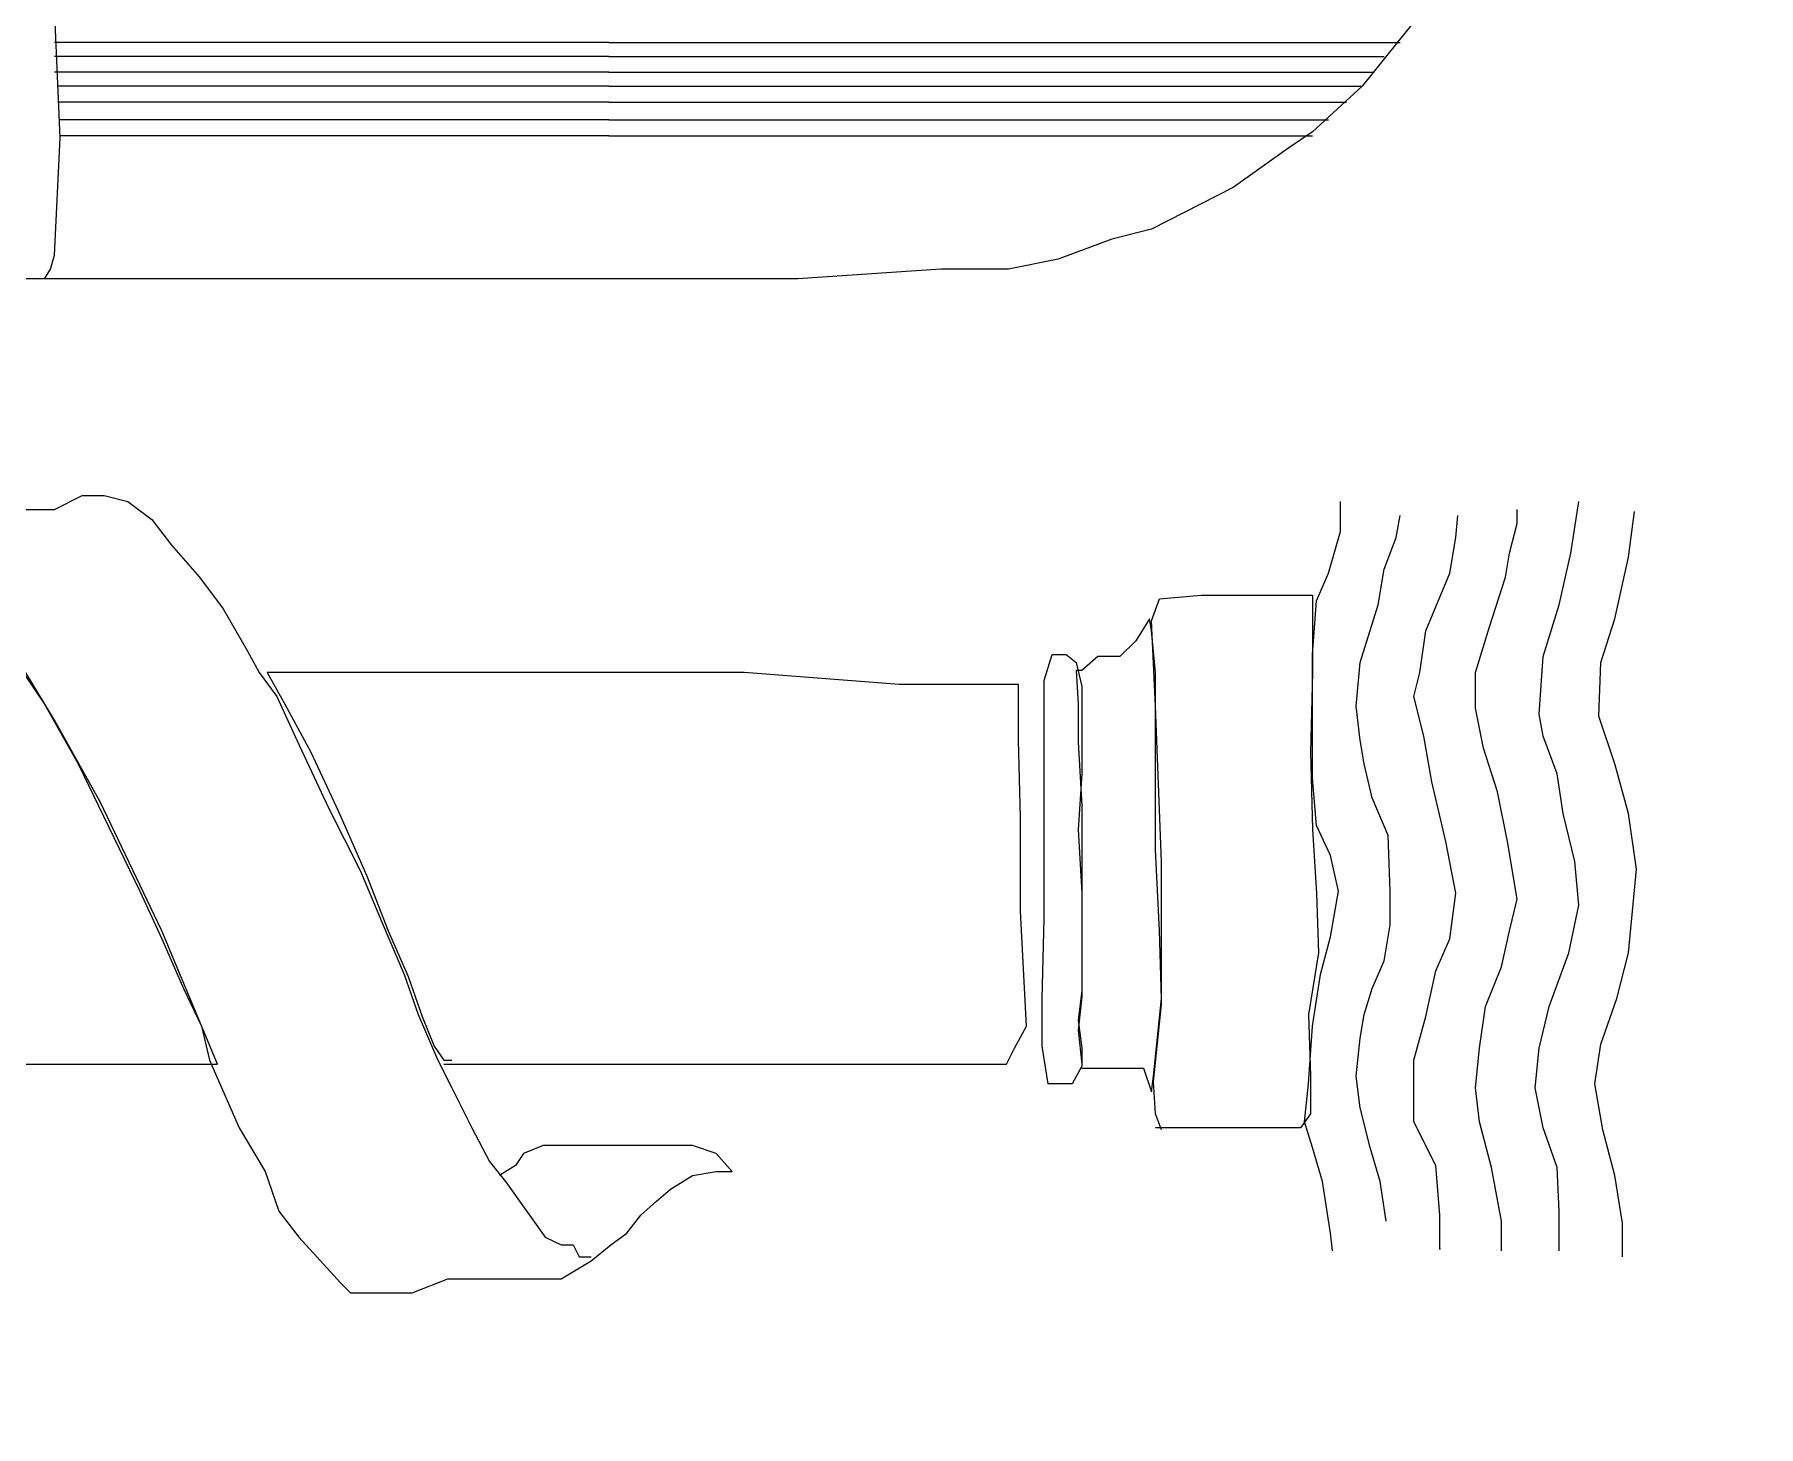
# Model space of a CAD drawing. Extents: x 731154 to 731744, y 4380181 to 4381208.
# Drawn here: x 731192.07 to 731200.74, y 4381030.29 to 4381037.29 of the extents above; entities that cross this region are included whole.
import ezdxf

# ---------------------------------------------------------------- set-up
doc = ezdxf.new("R2010")
doc.units = 0
doc.layers.get('0').update_dxf_attribs({"linetype": 'CONTINUOUS'})

msp = doc.modelspace()

# ---------------------------------------------------------------- linework, layer by layer
at = {"color": 0, "linetype": 'CONTINUOUS'}
for p, q in [((731192.2, 4381036.77), (731192.17, 4381037.43)), ((731192.2, 4381036.77), (731192.17, 4381037.43)), ((731199.04, 4381037.39), (731198.75, 4381037.03)), ((731199.04, 4381037.39), (731198.75, 4381037.03)), ((731194.96, 4381037.25), (731192.17, 4381037.25)), ((731194.96, 4381037.25), (731192.17, 4381037.25)), ((731194.96, 4381037.18), (731192.17, 4381037.18)), ((731194.96, 4381037.18), (731192.17, 4381037.18)), ((731194.96, 4381037.25), (731198.94, 4381037.25)), ((731194.96, 4381037.25), (731198.94, 4381037.25)), ((731194.96, 4381037.18), (731198.86, 4381037.18)), ((731194.96, 4381037.18), (731198.86, 4381037.18)), ((731194.96, 4381037.1), (731192.17, 4381037.1)), ((731194.96, 4381037.1), (731192.17, 4381037.1)), ((731194.96, 4381037.1), (731198.81, 4381037.1)), ((731194.96, 4381037.1), (731198.81, 4381037.1)), ((731194.96, 4381037.03), (731192.19, 4381037.03)), ((731194.96, 4381037.03), (731192.19, 4381037.03)), ((731194.96, 4381037.03), (731198.75, 4381037.03)), ((731194.96, 4381037.03), (731198.75, 4381037.03)), ((731198.75, 4381037.03), (731198.5, 4381036.8)), ((731198.75, 4381037.03), (731198.5, 4381036.8)), ((731194.96, 4381036.95), (731192.19, 4381036.95)), ((731194.96, 4381036.95), (731192.19, 4381036.95)), ((731194.96, 4381036.95), (731198.67, 4381036.95)), ((731194.96, 4381036.95), (731198.67, 4381036.95)), ((731194.96, 4381036.86), (731192.2, 4381036.86)), ((731194.96, 4381036.86), (731192.2, 4381036.86)), ((731194.96, 4381036.86), (731198.58, 4381036.86)), ((731194.96, 4381036.86), (731198.58, 4381036.86)), ((731192.17, 4381036.18), (731192.2, 4381036.77)), ((731192.17, 4381036.18), (731192.2, 4381036.77)), ((731194.96, 4381036.78), (731192.2, 4381036.78)), ((731194.96, 4381036.78), (731192.2, 4381036.78)), ((731194.96, 4381036.78), (731198.5, 4381036.78)), ((731194.96, 4381036.78), (731198.5, 4381036.78)), ((731198.5, 4381036.8), (731198.38, 4381036.72)), ((731198.5, 4381036.8), (731198.38, 4381036.72)), ((731198.38, 4381036.72), (731198.1, 4381036.52)), ((731198.38, 4381036.72), (731198.1, 4381036.52)), ((731198.1, 4381036.52), (731197.69, 4381036.31)), ((731198.1, 4381036.52), (731197.69, 4381036.31)), ((731197.69, 4381036.31), (731197.49, 4381036.26)), ((731197.69, 4381036.31), (731197.49, 4381036.26)), ((731197.49, 4381036.26), (731197.22, 4381036.16)), ((731197.49, 4381036.26), (731197.22, 4381036.16)), ((731192.15, 4381036.11), (731192.17, 4381036.18)), ((731192.15, 4381036.11), (731192.17, 4381036.18)), ((731197.22, 4381036.16), (731196.97, 4381036.11)), ((731197.22, 4381036.16), (731196.97, 4381036.11)), ((731192.2, 4381036.06), (731192.02, 4381036.06)), ((731192.2, 4381036.06), (731192.02, 4381036.06)), ((731192.12, 4381036.06), (731192.15, 4381036.11)), ((731192.12, 4381036.06), (731192.15, 4381036.11)), ((731193.05, 4381036.06), (731192.2, 4381036.06)), ((731193.05, 4381036.06), (731192.2, 4381036.06)), ((731194.1, 4381036.06), (731193.05, 4381036.06)), ((731194.1, 4381036.06), (731193.05, 4381036.06)), ((731195.16, 4381036.06), (731194.1, 4381036.06)), ((731195.16, 4381036.06), (731194.1, 4381036.06)), ((731195.91, 4381036.06), (731195.16, 4381036.06)), ((731195.91, 4381036.06), (731195.16, 4381036.06)), ((731196.63, 4381036.11), (731195.91, 4381036.06)), ((731196.63, 4381036.11), (731195.91, 4381036.06)), ((731196.97, 4381036.11), (731196.63, 4381036.11)), ((731196.97, 4381036.11), (731196.63, 4381036.11)), ((731192.17, 4381034.9), (731192.31, 4381034.97)), ((731192.17, 4381034.9), (731192.31, 4381034.97)), ((731192.31, 4381034.97), (731192.42, 4381034.97)), ((731192.31, 4381034.97), (731192.42, 4381034.97)), ((731192.42, 4381034.97), (731192.54, 4381034.94)), ((731192.42, 4381034.97), (731192.54, 4381034.94)), ((731192.54, 4381034.94), (731192.66, 4381034.85)), ((731192.54, 4381034.94), (731192.66, 4381034.85)), ((731198.64, 4381034.79), (731198.64, 4381034.94)), ((731198.64, 4381034.79), (731198.64, 4381034.94)), ((731199.8, 4381034.68), (731199.84, 4381034.94)), ((731199.8, 4381034.68), (731199.84, 4381034.94)), ((731192.02, 4381034.9), (731192.17, 4381034.9)), ((731192.02, 4381034.9), (731192.17, 4381034.9)), ((731192.66, 4381034.85), (731192.76, 4381034.72)), ((731192.66, 4381034.85), (731192.76, 4381034.72)), ((731198.92, 4381034.76), (731198.94, 4381034.87)), ((731198.92, 4381034.76), (731198.94, 4381034.87)), ((731199.22, 4381034.76), (731199.23, 4381034.87)), ((731199.22, 4381034.76), (731199.23, 4381034.87)), ((731199.49, 4381034.68), (731199.53, 4381034.83)), ((731199.49, 4381034.68), (731199.53, 4381034.83)), ((731199.53, 4381034.83), (731199.53, 4381034.9)), ((731199.53, 4381034.83), (731199.53, 4381034.9)), ((731200.09, 4381034.66), (731200.12, 4381034.89)), ((731200.09, 4381034.66), (731200.12, 4381034.89)), ((731198.58, 4381034.58), (731198.64, 4381034.79)), ((731198.58, 4381034.58), (731198.64, 4381034.79)), ((731198.86, 4381034.6), (731198.92, 4381034.76)), ((731198.86, 4381034.6), (731198.92, 4381034.76)), ((731199.19, 4381034.58), (731199.22, 4381034.76)), ((731199.19, 4381034.58), (731199.22, 4381034.76)), ((731192.76, 4381034.72), (731192.9, 4381034.56)), ((731192.76, 4381034.72), (731192.9, 4381034.56)), ((731199.47, 4381034.56), (731199.49, 4381034.68)), ((731199.47, 4381034.56), (731199.49, 4381034.68)), ((731199.74, 4381034.42), (731199.8, 4381034.68)), ((731199.74, 4381034.42), (731199.8, 4381034.68)), ((731200.02, 4381034.35), (731200.09, 4381034.66)), ((731200.02, 4381034.35), (731200.09, 4381034.66)), ((731198.52, 4381034.44), (731198.58, 4381034.58)), ((731198.52, 4381034.44), (731198.58, 4381034.58)), ((731198.83, 4381034.42), (731198.86, 4381034.6)), ((731198.83, 4381034.42), (731198.86, 4381034.6)), ((731199.07, 4381034.29), (731199.19, 4381034.58)), ((731199.07, 4381034.29), (731199.19, 4381034.58)), ((731192.9, 4381034.56), (731193.02, 4381034.4)), ((731192.9, 4381034.56), (731193.02, 4381034.4)), ((731199.39, 4381034.31), (731199.47, 4381034.56)), ((731199.39, 4381034.31), (731199.47, 4381034.56)), ((731193.02, 4381034.4), (731193.14, 4381034.19)), ((731193.02, 4381034.4), (731193.14, 4381034.19)), ((731197.69, 4381034.34), (731197.73, 4381034.45)), ((731197.69, 4381034.34), (731197.73, 4381034.45)), ((731197.73, 4381034.45), (731197.94, 4381034.47)), ((731197.73, 4381034.45), (731197.94, 4381034.47)), ((731197.94, 4381034.47), (731198.25, 4381034.47)), ((731197.94, 4381034.47), (731198.25, 4381034.47)), ((731198.25, 4381034.47), (731198.4, 4381034.47)), ((731198.25, 4381034.47), (731198.4, 4381034.47)), ((731198.4, 4381034.47), (731198.5, 4381034.47)), ((731198.4, 4381034.47), (731198.5, 4381034.47)), ((731198.5, 4381034.47), (731198.5, 4381034.36)), ((731198.5, 4381034.47), (731198.5, 4381034.36)), ((731198.5, 4381034.17), (731198.52, 4381034.44)), ((731198.5, 4381034.17), (731198.52, 4381034.44)), ((731198.74, 4381034.13), (731198.83, 4381034.42)), ((731198.74, 4381034.13), (731198.83, 4381034.42)), ((731199.66, 4381034.16), (731199.74, 4381034.42)), ((731199.66, 4381034.16), (731199.74, 4381034.42)), ((731197.68, 4381034.35), (731197.61, 4381034.24)), ((731197.68, 4381034.35), (731197.61, 4381034.24)), ((731197.69, 4381034.29), (731197.68, 4381034.35)), ((731197.69, 4381034.29), (731197.68, 4381034.35)), ((731197.71, 4381033.91), (731197.69, 4381034.34)), ((731197.71, 4381033.91), (731197.69, 4381034.34)), ((731198.5, 4381034.36), (731198.5, 4381034.08)), ((731198.5, 4381034.36), (731198.5, 4381034.08)), ((731199.32, 4381034.08), (731199.39, 4381034.31)), ((731199.32, 4381034.08), (731199.39, 4381034.31)), ((731199.95, 4381034.13), (731200.02, 4381034.35)), ((731199.95, 4381034.13), (731200.02, 4381034.35)), ((731197.61, 4381034.24), (731197.53, 4381034.16)), ((731197.61, 4381034.24), (731197.53, 4381034.16)), ((731197.71, 4381034.08), (731197.69, 4381034.29)), ((731197.71, 4381034.08), (731197.69, 4381034.29)), ((731199.04, 4381034.08), (731199.07, 4381034.29)), ((731199.04, 4381034.08), (731199.07, 4381034.29)), ((731193.14, 4381034.19), (731193.2, 4381034.08)), ((731193.14, 4381034.19), (731193.2, 4381034.08)), ((731197.15, 4381034.04), (731197.19, 4381034.17)), ((731197.15, 4381034.04), (731197.19, 4381034.17)), ((731197.19, 4381034.17), (731197.26, 4381034.17)), ((731197.19, 4381034.17), (731197.26, 4381034.17)), ((731197.26, 4381034.17), (731197.31, 4381034.13)), ((731197.26, 4381034.17), (731197.31, 4381034.13)), ((731197.42, 4381034.16), (731197.34, 4381034.09)), ((731197.42, 4381034.16), (731197.34, 4381034.09)), ((731197.53, 4381034.16), (731197.42, 4381034.16)), ((731197.53, 4381034.16), (731197.42, 4381034.16)), ((731198.5, 4381033.87), (731198.5, 4381034.17)), ((731198.5, 4381033.87), (731198.5, 4381034.17)), ((731199.64, 4381033.87), (731199.66, 4381034.16)), ((731199.64, 4381033.87), (731199.66, 4381034.16)), ((731192.17, 4381033.84), (731192.02, 4381034.09)), ((731192.17, 4381033.84), (731192.02, 4381034.09)), ((731192.02, 4381034.07), (731192.12, 4381033.92)), ((731192.02, 4381034.07), (731192.12, 4381033.92)), ((731193.2, 4381034.08), (731193.29, 4381033.96)), ((731193.2, 4381034.08), (731193.29, 4381033.96)), ((731193.29, 4381034.08), (731193.24, 4381034.08)), ((731193.24, 4381034.08), (731193.33, 4381033.92)), ((731193.29, 4381034.08), (731193.24, 4381034.08)), ((731193.24, 4381034.08), (731193.33, 4381033.92)), ((731193.44, 4381034.08), (731193.29, 4381034.08)), ((731193.44, 4381034.08), (731193.29, 4381034.08)), ((731193.82, 4381034.08), (731193.44, 4381034.08)), ((731193.82, 4381034.08), (731193.44, 4381034.08)), ((731194.42, 4381034.08), (731193.82, 4381034.08)), ((731194.42, 4381034.08), (731193.82, 4381034.08)), ((731194.92, 4381034.08), (731194.42, 4381034.08)), ((731194.92, 4381034.08), (731194.42, 4381034.08)), ((731195.64, 4381034.08), (731194.92, 4381034.08)), ((731195.64, 4381034.08), (731194.92, 4381034.08)), ((731196.42, 4381034.02), (731195.64, 4381034.08)), ((731196.42, 4381034.02), (731195.64, 4381034.08)), ((731197.31, 4381034.13), (731197.34, 4381034.01)), ((731197.31, 4381034.13), (731197.34, 4381034.01)), ((731197.34, 4381034.09), (731197.31, 4381034.09)), ((731197.31, 4381034.09), (731197.32, 4381033.92)), ((731197.34, 4381034.09), (731197.31, 4381034.09)), ((731197.31, 4381034.09), (731197.32, 4381033.92)), ((731197.71, 4381033.73), (731197.71, 4381034.08)), ((731197.71, 4381033.73), (731197.71, 4381034.08)), ((731198.5, 4381034.08), (731198.49, 4381033.68)), ((731198.5, 4381034.08), (731198.49, 4381033.68)), ((731198.72, 4381033.91), (731198.74, 4381034.13)), ((731198.72, 4381033.91), (731198.74, 4381034.13)), ((731199.01, 4381033.96), (731199.04, 4381034.08)), ((731199.01, 4381033.96), (731199.04, 4381034.08)), ((731199.32, 4381033.9), (731199.32, 4381034.08)), ((731199.32, 4381033.9), (731199.32, 4381034.08)), ((731199.94, 4381033.86), (731199.95, 4381034.13)), ((731199.94, 4381033.86), (731199.95, 4381034.13)), ((731193.29, 4381033.96), (731193.39, 4381033.74)), ((731193.29, 4381033.96), (731193.39, 4381033.74)), ((731196.88, 4381034.02), (731196.42, 4381034.02)), ((731196.88, 4381034.02), (731196.42, 4381034.02)), ((731197.02, 4381034.02), (731196.88, 4381034.02)), ((731197.02, 4381034.02), (731196.88, 4381034.02)), ((731197.02, 4381033.96), (731197.02, 4381034.02)), ((731197.02, 4381033.96), (731197.02, 4381034.02)), ((731197.02, 4381033.74), (731197.02, 4381033.96)), ((731197.02, 4381033.74), (731197.02, 4381033.96)), ((731197.15, 4381033.84), (731197.15, 4381034.04)), ((731197.15, 4381033.84), (731197.15, 4381034.04)), ((731197.34, 4381034.01), (731197.34, 4381033.91)), ((731197.34, 4381034.01), (731197.34, 4381033.91)), ((731199.06, 4381033.76), (731199.01, 4381033.96)), ((731199.06, 4381033.76), (731199.01, 4381033.96)), ((731192.12, 4381033.92), (731192.29, 4381033.62)), ((731192.12, 4381033.92), (731192.29, 4381033.62)), ((731193.33, 4381033.92), (731193.46, 4381033.68)), ((731193.33, 4381033.92), (731193.46, 4381033.68)), ((731197.32, 4381033.92), (731197.32, 4381033.73)), ((731197.32, 4381033.92), (731197.32, 4381033.73)), ((731197.34, 4381033.91), (731197.34, 4381033.57)), ((731197.34, 4381033.91), (731197.34, 4381033.57)), ((731197.74, 4381033.13), (731197.71, 4381033.91)), ((731197.74, 4381033.13), (731197.71, 4381033.91)), ((731198.74, 4381033.74), (731198.72, 4381033.91)), ((731198.74, 4381033.74), (731198.72, 4381033.91)), ((731199.36, 4381033.7), (731199.32, 4381033.9)), ((731199.36, 4381033.7), (731199.32, 4381033.9)), ((731192.4, 4381033.43), (731192.17, 4381033.84)), ((731192.4, 4381033.43), (731192.17, 4381033.84)), ((731197.15, 4381033.38), (731197.15, 4381033.84)), ((731197.15, 4381033.38), (731197.15, 4381033.84)), ((731198.5, 4381033.55), (731198.5, 4381033.87)), ((731198.5, 4381033.55), (731198.5, 4381033.87)), ((731199.66, 4381033.76), (731199.64, 4381033.87)), ((731199.66, 4381033.76), (731199.64, 4381033.87)), ((731200.02, 4381033.62), (731199.94, 4381033.86)), ((731200.02, 4381033.62), (731199.94, 4381033.86)), ((731193.39, 4381033.74), (731193.55, 4381033.4)), ((731193.39, 4381033.74), (731193.55, 4381033.4)), ((731197.03, 4381033.35), (731197.02, 4381033.74)), ((731197.03, 4381033.35), (731197.02, 4381033.74)), ((731197.32, 4381033.73), (731197.34, 4381033.41)), ((731197.32, 4381033.73), (731197.34, 4381033.41)), ((731197.71, 4381033.19), (731197.71, 4381033.73)), ((731197.71, 4381033.19), (731197.71, 4381033.73)), ((731198.76, 4381033.62), (731198.74, 4381033.74)), ((731198.76, 4381033.62), (731198.74, 4381033.74)), ((731199.1, 4381033.53), (731199.06, 4381033.76)), ((731199.1, 4381033.53), (731199.06, 4381033.76)), ((731199.43, 4381033.48), (731199.36, 4381033.7)), ((731199.43, 4381033.48), (731199.36, 4381033.7)), ((731199.73, 4381033.57), (731199.66, 4381033.76)), ((731199.73, 4381033.57), (731199.66, 4381033.76)), ((731192.29, 4381033.62), (731192.47, 4381033.25)), ((731192.29, 4381033.62), (731192.47, 4381033.25)), ((731193.46, 4381033.68), (731193.6, 4381033.38)), ((731193.46, 4381033.68), (731193.6, 4381033.38)), ((731198.49, 4381033.68), (731198.5, 4381033.29)), ((731198.49, 4381033.68), (731198.5, 4381033.29)), ((731198.8, 4381033.45), (731198.76, 4381033.62)), ((731198.8, 4381033.45), (731198.76, 4381033.62)), ((731200.09, 4381033.37), (731200.02, 4381033.62)), ((731200.09, 4381033.37), (731200.02, 4381033.62)), ((731197.34, 4381033.57), (731197.32, 4381033.29)), ((731197.34, 4381033.57), (731197.32, 4381033.29)), ((731198.52, 4381033.31), (731198.5, 4381033.55)), ((731198.52, 4381033.31), (731198.5, 4381033.55)), ((731199.17, 4381033.23), (731199.1, 4381033.53)), ((731199.17, 4381033.23), (731199.1, 4381033.53)), ((731199.76, 4381033.37), (731199.73, 4381033.57)), ((731199.76, 4381033.37), (731199.73, 4381033.57)), ((731198.88, 4381033.26), (731198.8, 4381033.45)), ((731198.88, 4381033.26), (731198.8, 4381033.45)), ((731199.48, 4381033.23), (731199.43, 4381033.48)), ((731199.48, 4381033.23), (731199.43, 4381033.48)), ((731192.71, 4381032.78), (731192.4, 4381033.43)), ((731192.71, 4381032.78), (731192.4, 4381033.43)), ((731193.55, 4381033.4), (731193.71, 4381033.08)), ((731193.55, 4381033.4), (731193.71, 4381033.08)), ((731193.6, 4381033.38), (731193.74, 4381033.06)), ((731193.6, 4381033.38), (731193.74, 4381033.06)), ((731197.15, 4381032.84), (731197.15, 4381033.38)), ((731197.15, 4381032.84), (731197.15, 4381033.38)), ((731197.34, 4381033.41), (731197.34, 4381033.11)), ((731197.34, 4381033.41), (731197.34, 4381033.11)), ((731199.82, 4381033.13), (731199.76, 4381033.37)), ((731199.82, 4381033.13), (731199.76, 4381033.37)), ((731200.13, 4381033.09), (731200.09, 4381033.37)), ((731200.13, 4381033.09), (731200.09, 4381033.37)), ((731197.03, 4381032.88), (731197.03, 4381033.35)), ((731197.03, 4381032.88), (731197.03, 4381033.35)), ((731197.32, 4381033.29), (731197.34, 4381032.97)), ((731197.32, 4381033.29), (731197.34, 4381032.97)), ((731198.5, 4381033.29), (731198.52, 4381032.97)), ((731198.5, 4381033.29), (731198.52, 4381032.97)), ((731198.59, 4381033.16), (731198.52, 4381033.31)), ((731198.59, 4381033.16), (731198.52, 4381033.31)), ((731192.47, 4381033.25), (731192.6, 4381032.98)), ((731192.47, 4381033.25), (731192.6, 4381032.98)), ((731197.73, 4381032.78), (731197.71, 4381033.19)), ((731197.73, 4381032.78), (731197.71, 4381033.19)), ((731198.89, 4381032.98), (731198.88, 4381033.26)), ((731198.89, 4381032.98), (731198.88, 4381033.26)), ((731199.22, 4381032.97), (731199.17, 4381033.23)), ((731199.22, 4381032.97), (731199.17, 4381033.23)), ((731199.53, 4381032.94), (731199.48, 4381033.23)), ((731199.53, 4381032.94), (731199.48, 4381033.23)), ((731197.34, 4381033.11), (731197.34, 4381032.75)), ((731197.34, 4381033.11), (731197.34, 4381032.75)), ((731197.74, 4381032.41), (731197.74, 4381033.13)), ((731197.74, 4381032.41), (731197.74, 4381033.13)), ((731198.63, 4381032.98), (731198.59, 4381033.16)), ((731198.63, 4381032.98), (731198.59, 4381033.16)), ((731199.84, 4381032.91), (731199.82, 4381033.13)), ((731199.84, 4381032.91), (731199.82, 4381033.13)), ((731193.71, 4381033.08), (731193.82, 4381032.82)), ((731193.71, 4381033.08), (731193.82, 4381032.82)), ((731193.74, 4381033.06), (731193.85, 4381032.78)), ((731193.74, 4381033.06), (731193.85, 4381032.78)), ((731200.11, 4381032.88), (731200.13, 4381033.09)), ((731200.11, 4381032.88), (731200.13, 4381033.09)), ((731192.6, 4381032.98), (731192.71, 4381032.74)), ((731192.6, 4381032.98), (731192.71, 4381032.74)), ((731197.34, 4381032.97), (731197.34, 4381032.67)), ((731197.34, 4381032.97), (731197.34, 4381032.67)), ((731198.52, 4381032.97), (731198.53, 4381032.67)), ((731198.52, 4381032.97), (731198.53, 4381032.67)), ((731198.59, 4381032.75), (731198.63, 4381032.98)), ((731198.59, 4381032.75), (731198.63, 4381032.98)), ((731198.89, 4381032.81), (731198.89, 4381032.98)), ((731198.89, 4381032.81), (731198.89, 4381032.98)), ((731199.19, 4381032.74), (731199.22, 4381032.97)), ((731199.19, 4381032.74), (731199.22, 4381032.97)), ((731199.49, 4381032.78), (731199.53, 4381032.94)), ((731199.49, 4381032.78), (731199.53, 4381032.94)), ((731197.06, 4381032.3), (731197.03, 4381032.88)), ((731197.06, 4381032.3), (731197.03, 4381032.88)), ((731197.14, 4381032.44), (731197.15, 4381032.84)), ((731197.14, 4381032.44), (731197.15, 4381032.84)), ((731199.79, 4381032.67), (731199.84, 4381032.91)), ((731199.79, 4381032.67), (731199.84, 4381032.91)), ((731200.09, 4381032.67), (731200.11, 4381032.88)), ((731200.09, 4381032.67), (731200.11, 4381032.88)), ((731192.99, 4381032.11), (731192.71, 4381032.78)), ((731192.99, 4381032.11), (731192.71, 4381032.78)), ((731193.82, 4381032.82), (731193.93, 4381032.56)), ((731193.82, 4381032.82), (731193.93, 4381032.56)), ((731193.85, 4381032.78), (731193.95, 4381032.55)), ((731193.85, 4381032.78), (731193.95, 4381032.55)), ((731197.34, 4381032.75), (731197.34, 4381032.45)), ((731197.34, 4381032.75), (731197.34, 4381032.45)), ((731197.74, 4381032.44), (731197.73, 4381032.78)), ((731197.74, 4381032.44), (731197.73, 4381032.78)), ((731198.54, 4381032.56), (731198.59, 4381032.75)), ((731198.54, 4381032.56), (731198.59, 4381032.75)), ((731198.86, 4381032.63), (731198.89, 4381032.81)), ((731198.86, 4381032.63), (731198.89, 4381032.81)), ((731199.45, 4381032.6), (731199.49, 4381032.78)), ((731199.45, 4381032.6), (731199.49, 4381032.78)), ((731192.71, 4381032.74), (731192.82, 4381032.49)), ((731192.71, 4381032.74), (731192.82, 4381032.49)), ((731197.34, 4381032.67), (731197.34, 4381032.48)), ((731197.34, 4381032.67), (731197.34, 4381032.48)), ((731198.53, 4381032.67), (731198.48, 4381032.36)), ((731198.53, 4381032.67), (731198.48, 4381032.36)), ((731199.12, 4381032.58), (731199.19, 4381032.74)), ((731199.12, 4381032.58), (731199.19, 4381032.74)), ((731199.69, 4381032.4), (731199.79, 4381032.67)), ((731199.69, 4381032.4), (731199.79, 4381032.67)), ((731200.03, 4381032.44), (731200.09, 4381032.67)), ((731200.03, 4381032.44), (731200.09, 4381032.67)), ((731198.8, 4381032.49), (731198.86, 4381032.63)), ((731198.8, 4381032.49), (731198.86, 4381032.63)), ((731199.07, 4381032.35), (731199.12, 4381032.58)), ((731199.07, 4381032.35), (731199.12, 4381032.58)), ((731199.37, 4381032.4), (731199.45, 4381032.6)), ((731199.37, 4381032.4), (731199.45, 4381032.6)), ((731192.82, 4381032.49), (731192.91, 4381032.3)), ((731192.82, 4381032.49), (731192.91, 4381032.3)), ((731193.93, 4381032.56), (731194, 4381032.36)), ((731193.93, 4381032.56), (731194, 4381032.36)), ((731193.95, 4381032.55), (731194.02, 4381032.35)), ((731193.95, 4381032.55), (731194.02, 4381032.35)), ((731198.5, 4381032.3), (731198.54, 4381032.56)), ((731198.5, 4381032.3), (731198.54, 4381032.56)), ((731198.76, 4381032.36), (731198.8, 4381032.49)), ((731198.76, 4381032.36), (731198.8, 4381032.49)), ((731197.14, 4381032.2), (731197.14, 4381032.44)), ((731197.14, 4381032.2), (731197.14, 4381032.44)), ((731197.34, 4381032.48), (731197.32, 4381032.33)), ((731197.34, 4381032.48), (731197.32, 4381032.33)), ((731197.34, 4381032.45), (731197.32, 4381032.28)), ((731197.34, 4381032.45), (731197.32, 4381032.28)), ((731197.7, 4381032.05), (731197.74, 4381032.44)), ((731197.7, 4381032.05), (731197.74, 4381032.44)), ((731197.7, 4381032.02), (731197.74, 4381032.41)), ((731197.7, 4381032.02), (731197.74, 4381032.41)), ((731199.34, 4381032.19), (731199.37, 4381032.4)), ((731199.34, 4381032.19), (731199.37, 4381032.4)), ((731199.64, 4381032.19), (731199.69, 4381032.4)), ((731199.64, 4381032.19), (731199.69, 4381032.4)), ((731199.95, 4381032.21), (731200.03, 4381032.44)), ((731199.95, 4381032.21), (731200.03, 4381032.44)), ((731194, 4381032.36), (731194.1, 4381032.13)), ((731194, 4381032.36), (731194.1, 4381032.13)), ((731194.02, 4381032.35), (731194.08, 4381032.2)), ((731194.02, 4381032.35), (731194.08, 4381032.2)), ((731197.32, 4381032.33), (731197.34, 4381032.19)), ((731197.32, 4381032.33), (731197.34, 4381032.19)), ((731198.48, 4381032.36), (731198.49, 4381032.05)), ((731198.48, 4381032.36), (731198.49, 4381032.05)), ((731198.74, 4381032.24), (731198.76, 4381032.36)), ((731198.74, 4381032.24), (731198.76, 4381032.36)), ((731199.01, 4381032.13), (731199.07, 4381032.35)), ((731199.01, 4381032.13), (731199.07, 4381032.35)), ((731192.91, 4381032.3), (731192.95, 4381032.13)), ((731192.91, 4381032.3), (731192.95, 4381032.13)), ((731197, 4381032.19), (731197.06, 4381032.3)), ((731197, 4381032.19), (731197.06, 4381032.3)), ((731197.32, 4381032.28), (731197.34, 4381032.11)), ((731197.32, 4381032.28), (731197.34, 4381032.11)), ((731198.48, 4381032.01), (731198.5, 4381032.3)), ((731198.48, 4381032.01), (731198.5, 4381032.3)), ((731198.72, 4381032.05), (731198.74, 4381032.24)), ((731198.72, 4381032.05), (731198.74, 4381032.24)), ((731194.08, 4381032.2), (731194.13, 4381032.13)), ((731194.08, 4381032.2), (731194.13, 4381032.13)), ((731196.96, 4381032.11), (731197, 4381032.19)), ((731196.96, 4381032.11), (731197, 4381032.19)), ((731197.17, 4381032.01), (731197.14, 4381032.2)), ((731197.17, 4381032.01), (731197.14, 4381032.2)), ((731197.34, 4381032.19), (731197.34, 4381032.1)), ((731197.34, 4381032.19), (731197.34, 4381032.1)), ((731199.32, 4381031.99), (731199.34, 4381032.19)), ((731199.32, 4381031.99), (731199.34, 4381032.19)), ((731199.62, 4381031.99), (731199.64, 4381032.19)), ((731199.62, 4381031.99), (731199.64, 4381032.19)), ((731199.92, 4381032.01), (731199.95, 4381032.21)), ((731199.92, 4381032.01), (731199.95, 4381032.21)), ((731191.83, 4381032.11), (731192.63, 4381032.11)), ((731191.83, 4381032.11), (731192.63, 4381032.11)), ((731192.63, 4381032.11), (731192.99, 4381032.11)), ((731192.63, 4381032.11), (731192.99, 4381032.11)), ((731192.95, 4381032.13), (731193.1, 4381031.79)), ((731192.95, 4381032.13), (731193.1, 4381031.79)), ((731194.1, 4381032.13), (731194.17, 4381031.99)), ((731194.1, 4381032.13), (731194.17, 4381031.99)), ((731194.13, 4381032.13), (731194.17, 4381032.13)), ((731194.13, 4381032.13), (731194.17, 4381032.13)), ((731194.13, 4381032.11), (731194.73, 4381032.11)), ((731194.13, 4381032.11), (731194.73, 4381032.11)), ((731194.73, 4381032.11), (731195.73, 4381032.11)), ((731194.73, 4381032.11), (731195.73, 4381032.11)), ((731195.73, 4381032.11), (731196.47, 4381032.11)), ((731195.73, 4381032.11), (731196.47, 4381032.11)), ((731196.47, 4381032.11), (731196.96, 4381032.11)), ((731196.47, 4381032.11), (731196.96, 4381032.11)), ((731197.34, 4381032.1), (731197.29, 4381032.01)), ((731197.34, 4381032.1), (731197.29, 4381032.01)), ((731197.34, 4381032.09), (731197.42, 4381032.09)), ((731197.34, 4381032.09), (731197.42, 4381032.09)), ((731197.42, 4381032.09), (731197.5, 4381032.09)), ((731197.42, 4381032.09), (731197.5, 4381032.09)), ((731197.5, 4381032.09), (731197.6, 4381032.09)), ((731197.5, 4381032.09), (731197.6, 4381032.09)), ((731197.6, 4381032.09), (731197.65, 4381032.09)), ((731197.6, 4381032.09), (731197.65, 4381032.09)), ((731197.65, 4381032.09), (731197.69, 4381031.97)), ((731197.65, 4381032.09), (731197.69, 4381031.97)), ((731197.69, 4381031.97), (731197.7, 4381032.05)), ((731197.69, 4381031.97), (731197.7, 4381032.05)), ((731198.49, 4381032.05), (731198.49, 4381031.86)), ((731198.49, 4381032.05), (731198.49, 4381031.86)), ((731198.74, 4381031.89), (731198.72, 4381032.05)), ((731198.74, 4381031.89), (731198.72, 4381032.05)), ((731199.01, 4381031.82), (731199.01, 4381032.13)), ((731199.01, 4381031.82), (731199.01, 4381032.13)), ((731194.17, 4381031.99), (731194.27, 4381031.79)), ((731194.17, 4381031.99), (731194.27, 4381031.79)), ((731197.25, 4381032.01), (731197.17, 4381032.01)), ((731197.25, 4381032.01), (731197.17, 4381032.01)), ((731197.29, 4381032.01), (731197.25, 4381032.01)), ((731197.29, 4381032.01), (731197.25, 4381032.01)), ((731197.71, 4381031.86), (731197.7, 4381032.02)), ((731197.71, 4381031.86), (731197.7, 4381032.02)), ((731198.46, 4381031.82), (731198.48, 4381032.01)), ((731198.46, 4381031.82), (731198.48, 4381032.01)), ((731199.34, 4381031.82), (731199.32, 4381031.99)), ((731199.34, 4381031.82), (731199.32, 4381031.99)), ((731199.66, 4381031.79), (731199.62, 4381031.99)), ((731199.66, 4381031.79), (731199.62, 4381031.99)), ((731199.96, 4381031.78), (731199.92, 4381032.01)), ((731199.96, 4381031.78), (731199.92, 4381032.01)), ((731198.79, 4381031.69), (731198.74, 4381031.89)), ((731198.79, 4381031.69), (731198.74, 4381031.89)), ((731193.1, 4381031.79), (731193.23, 4381031.57)), ((731193.1, 4381031.79), (731193.23, 4381031.57)), ((731194.27, 4381031.79), (731194.36, 4381031.62)), ((731194.27, 4381031.79), (731194.36, 4381031.62)), ((731197.74, 4381031.78), (731197.71, 4381031.86)), ((731197.74, 4381031.78), (731197.71, 4381031.86)), ((731197.77, 4381031.79), (731197.71, 4381031.79)), ((731197.77, 4381031.79), (731197.71, 4381031.79)), ((731197.9, 4381031.79), (731197.77, 4381031.79)), ((731197.9, 4381031.79), (731197.77, 4381031.79)), ((731198.1, 4381031.79), (731197.9, 4381031.79)), ((731198.1, 4381031.79), (731197.9, 4381031.79)), ((731198.35, 4381031.79), (731198.1, 4381031.79)), ((731198.35, 4381031.79), (731198.1, 4381031.79)), ((731198.44, 4381031.79), (731198.35, 4381031.79)), ((731198.44, 4381031.79), (731198.35, 4381031.79)), ((731198.49, 4381031.86), (731198.44, 4381031.79)), ((731198.49, 4381031.86), (731198.44, 4381031.79)), ((731198.5, 4381031.69), (731198.46, 4381031.82)), ((731198.5, 4381031.69), (731198.46, 4381031.82)), ((731199.12, 4381031.6), (731199.01, 4381031.82)), ((731199.12, 4381031.6), (731199.01, 4381031.82)), ((731199.4, 4381031.59), (731199.34, 4381031.82)), ((731199.4, 4381031.59), (731199.34, 4381031.82)), ((731199.73, 4381031.59), (731199.66, 4381031.79)), ((731199.73, 4381031.59), (731199.66, 4381031.79)), ((731200.02, 4381031.55), (731199.96, 4381031.78)), ((731200.02, 4381031.55), (731199.96, 4381031.78)), ((731194.36, 4381031.62), (731194.44, 4381031.52)), ((731194.36, 4381031.62), (731194.44, 4381031.52)), ((731194.53, 4381031.66), (731194.49, 4381031.6)), ((731194.53, 4381031.66), (731194.49, 4381031.6)), ((731194.63, 4381031.7), (731194.53, 4381031.66)), ((731194.63, 4381031.7), (731194.53, 4381031.66)), ((731194.73, 4381031.7), (731194.63, 4381031.7)), ((731194.73, 4381031.7), (731194.63, 4381031.7)), ((731194.9, 4381031.7), (731194.73, 4381031.7)), ((731194.9, 4381031.7), (731194.73, 4381031.7)), ((731195.01, 4381031.7), (731194.9, 4381031.7)), ((731195.01, 4381031.7), (731194.9, 4381031.7)), ((731195.16, 4381031.7), (731195.01, 4381031.7)), ((731195.16, 4381031.7), (731195.01, 4381031.7)), ((731195.28, 4381031.7), (731195.16, 4381031.7)), ((731195.28, 4381031.7), (731195.16, 4381031.7)), ((731195.38, 4381031.7), (731195.28, 4381031.7)), ((731195.38, 4381031.7), (731195.28, 4381031.7)), ((731195.5, 4381031.66), (731195.38, 4381031.7)), ((731195.5, 4381031.66), (731195.38, 4381031.7)), ((731195.58, 4381031.57), (731195.5, 4381031.66)), ((731195.58, 4381031.57), (731195.5, 4381031.66)), ((731198.55, 4381031.52), (731198.5, 4381031.69)), ((731198.55, 4381031.52), (731198.5, 4381031.69)), ((731198.84, 4381031.52), (731198.79, 4381031.69)), ((731198.84, 4381031.52), (731198.79, 4381031.69)), ((731193.23, 4381031.57), (731193.3, 4381031.37)), ((731193.23, 4381031.57), (731193.3, 4381031.37)), ((731194.49, 4381031.6), (731194.41, 4381031.55)), ((731194.49, 4381031.6), (731194.41, 4381031.55)), ((731195.27, 4381031.48), (731195.38, 4381031.55)), ((731195.27, 4381031.48), (731195.38, 4381031.55)), ((731195.38, 4381031.55), (731195.5, 4381031.57)), ((731195.38, 4381031.55), (731195.5, 4381031.57)), ((731195.5, 4381031.57), (731195.58, 4381031.57)), ((731195.5, 4381031.57), (731195.58, 4381031.57)), ((731199.14, 4381031.35), (731199.12, 4381031.6)), ((731199.14, 4381031.35), (731199.12, 4381031.6)), ((731199.45, 4381031.32), (731199.4, 4381031.59)), ((731199.45, 4381031.32), (731199.4, 4381031.59)), ((731199.74, 4381031.37), (731199.73, 4381031.59)), ((731199.74, 4381031.37), (731199.73, 4381031.59)), ((731200.06, 4381031.31), (731200.02, 4381031.55)), ((731200.06, 4381031.31), (731200.02, 4381031.55)), ((731194.44, 4381031.52), (731194.56, 4381031.35)), ((731194.44, 4381031.52), (731194.56, 4381031.35)), ((731195.2, 4381031.42), (731195.27, 4381031.48)), ((731195.2, 4381031.42), (731195.27, 4381031.48)), ((731198.59, 4381031.26), (731198.55, 4381031.52)), ((731198.59, 4381031.26), (731198.55, 4381031.52)), ((731198.87, 4381031.32), (731198.84, 4381031.52)), ((731198.87, 4381031.32), (731198.84, 4381031.52)), ((731193.3, 4381031.37), (731193.4, 4381031.24)), ((731193.3, 4381031.37), (731193.4, 4381031.24)), ((731195.12, 4381031.35), (731195.2, 4381031.42)), ((731195.12, 4381031.35), (731195.2, 4381031.42)), ((731199.74, 4381031.17), (731199.74, 4381031.37)), ((731199.74, 4381031.17), (731199.74, 4381031.37)), ((731194.56, 4381031.35), (731194.64, 4381031.24)), ((731194.56, 4381031.35), (731194.64, 4381031.24)), ((731195.05, 4381031.26), (731195.12, 4381031.35)), ((731195.05, 4381031.26), (731195.12, 4381031.35)), ((731199.14, 4381031.18), (731199.14, 4381031.35)), ((731199.14, 4381031.18), (731199.14, 4381031.35)), ((731199.45, 4381031.17), (731199.45, 4381031.32)), ((731199.45, 4381031.17), (731199.45, 4381031.32)), ((731200.06, 4381031.14), (731200.06, 4381031.31)), ((731200.06, 4381031.14), (731200.06, 4381031.31)), ((731193.4, 4381031.24), (731193.49, 4381031.14)), ((731193.4, 4381031.24), (731193.49, 4381031.14)), ((731194.64, 4381031.24), (731194.72, 4381031.2)), ((731194.64, 4381031.24), (731194.72, 4381031.2)), ((731194.72, 4381031.2), (731194.78, 4381031.2)), ((731194.72, 4381031.2), (731194.78, 4381031.2)), ((731194.78, 4381031.2), (731194.81, 4381031.14)), ((731194.78, 4381031.2), (731194.81, 4381031.14)), ((731194.87, 4381031.12), (731194.97, 4381031.2)), ((731194.87, 4381031.12), (731194.97, 4381031.2)), ((731194.97, 4381031.2), (731195.05, 4381031.26)), ((731194.97, 4381031.2), (731195.05, 4381031.26)), ((731198.6, 4381031.17), (731198.59, 4381031.26)), ((731198.6, 4381031.17), (731198.59, 4381031.26)), ((731193.49, 4381031.14), (731193.61, 4381031.01)), ((731193.49, 4381031.14), (731193.61, 4381031.01)), ((731194.72, 4381031.03), (731194.87, 4381031.12)), ((731194.72, 4381031.03), (731194.87, 4381031.12)), ((731194.81, 4381031.14), (731194.87, 4381031.14)), ((731194.81, 4381031.14), (731194.87, 4381031.14)), ((731193.61, 4381031.01), (731193.66, 4381030.96)), ((731193.61, 4381031.01), (731193.66, 4381030.96)), ((731193.97, 4381030.96), (731194.15, 4381031.03)), ((731193.97, 4381030.96), (731194.15, 4381031.03)), ((731194.15, 4381031.03), (731194.33, 4381031.03)), ((731194.15, 4381031.03), (731194.33, 4381031.03)), ((731194.33, 4381031.03), (731194.48, 4381031.03)), ((731194.33, 4381031.03), (731194.48, 4381031.03)), ((731194.48, 4381031.03), (731194.59, 4381031.03)), ((731194.48, 4381031.03), (731194.59, 4381031.03)), ((731194.59, 4381031.03), (731194.64, 4381031.03)), ((731194.59, 4381031.03), (731194.64, 4381031.03)), ((731194.64, 4381031.03), (731194.72, 4381031.03)), ((731194.64, 4381031.03), (731194.72, 4381031.03)), ((731193.66, 4381030.96), (731193.77, 4381030.96)), ((731193.66, 4381030.96), (731193.77, 4381030.96)), ((731193.77, 4381030.96), (731193.86, 4381030.96)), ((731193.77, 4381030.96), (731193.86, 4381030.96)), ((731193.86, 4381030.96), (731193.97, 4381030.96)), ((731193.86, 4381030.96), (731193.97, 4381030.96))]:
    msp.add_line(p, q, dxfattribs=at)
msp.add_point((731199.14, 4381031.18), dxfattribs=at)
msp.add_point((731199.14, 4381031.18), dxfattribs=at)

# ---------------------------------------------------------------- meshes
mesh = msp.add_polyface(dxfattribs=at)
corners = [(731154.5, 4380181), (731154.5, 4380181), (731154.5, 4380371.9618), (731462.5, 4380181), (731154.5, 4380546.4935), (731744, 4380181), (731154.5, 4381207.5), (731744, 4380842.0065), (731744, 4381207.5)]
mesh.append_faces([[corners[k] for k in face] for face in [(0, 1, 3, 2), (2, 3, 5, 4), (4, 5, 7, 6), (6, 7, 8, 8)]], dxfattribs={"vtx0": -1, "vtx2": -1, "color": 0})
mesh = msp.add_polyface(dxfattribs=at)
corners = [(731164.5, 4381021), (731164.5, 4381021), (731164.5, 4381195.2713), (731445.58, 4381021), (731164.5, 4381201.5), (731445.58, 4381027.2287), (731445.58, 4381201.5)]
mesh.append_faces([[corners[k] for k in face] for face in [(0, 1, 3, 2), (2, 3, 5, 4), (4, 5, 6, 6)]], dxfattribs={"vtx0": -1, "vtx2": -1, "color": 0})

doc.saveas('drawing.dxf')
